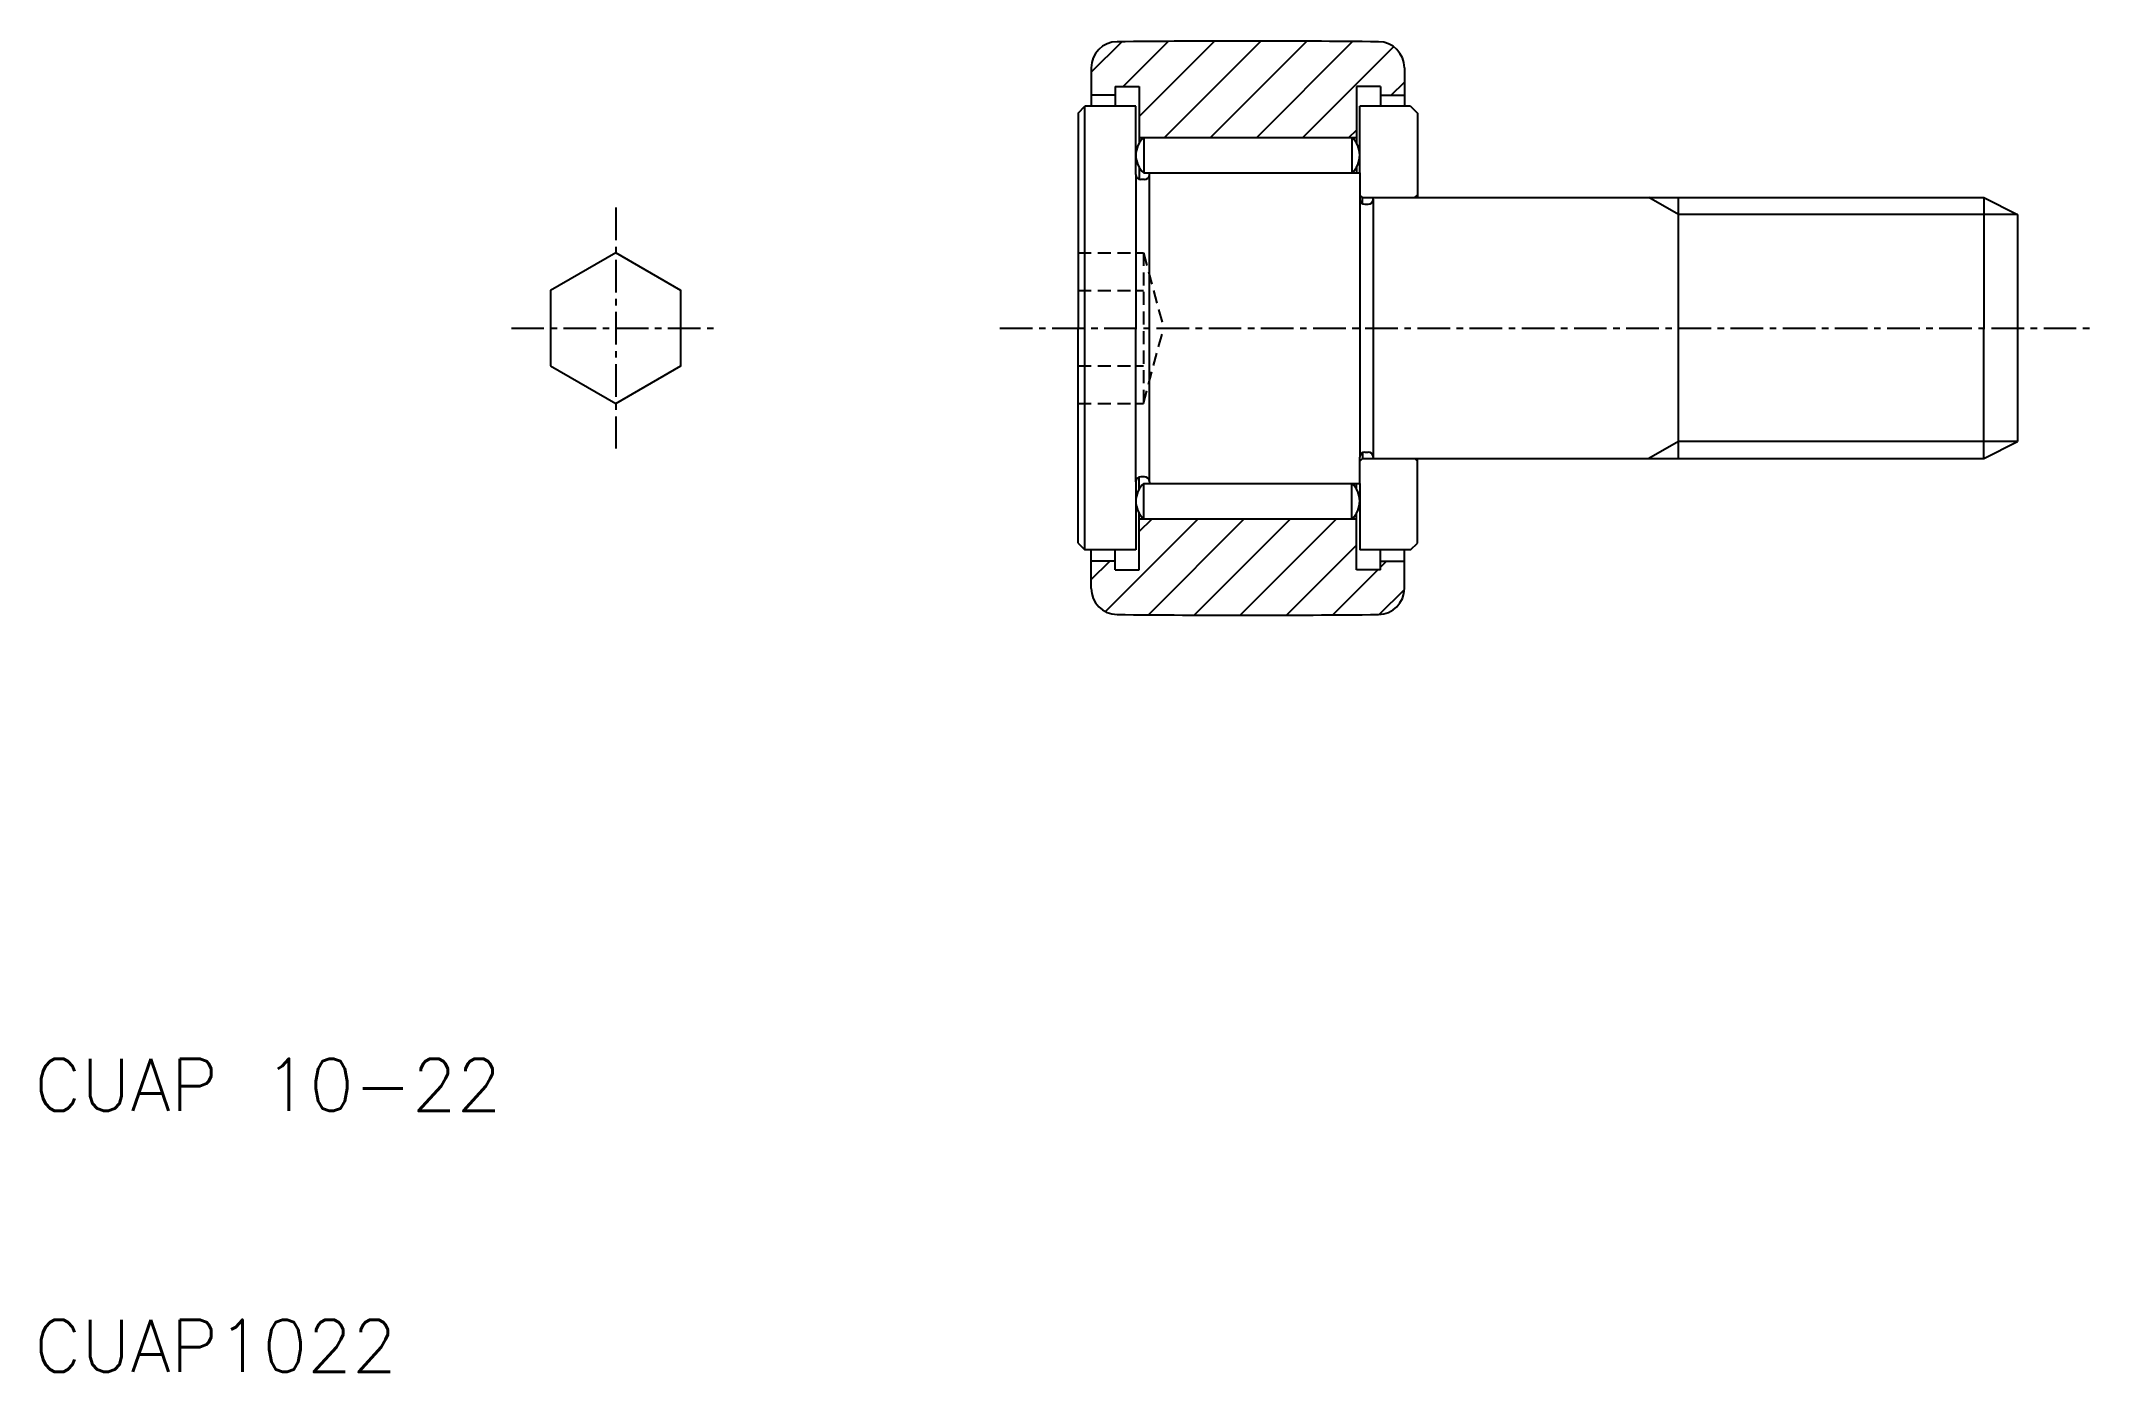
# Model space of a CAD drawing. Extents: x 10.3 to 89, y 10 to 61.
import ezdxf

# ---------------------------------------------------------------- set-up
doc = ezdxf.new("R2010")
doc.units = 0
doc.linetypes.add('CENTER', pattern=[2, 1.25, -0.25, 0.25, -0.25])
doc.linetypes.add('DASHED', pattern=[0.75, 0.5, -0.25])
doc.layers.get('0').update_dxf_attribs({"linetype": 'CONTINUOUS'})
doc.layers.add('CENTER', color=1, linetype='CENTER')
doc.styles.get("Standard").update_dxf_attribs({"font": 'txt.shx', "bigfont": 'bigfont.shx'})

# ---------------------------------------------------------------- blocks, each defined once
blk = doc.blocks.new('*X4')
at = {"color": 0, "linetype": 'CONTINUOUS'}
for p, q in [((50.5, -30.817), (51.67, -29.648)), ((51.726, -31.359), (53.452, -29.634)), ((52.34, -32.513), (55.227, -29.626)), ((53.306, -33.314), (56.996, -29.624)), ((55.074, -33.314), (58.759, -29.629)), ((56.842, -33.314), (60.516, -29.64)), ((58.61, -33.314), (62.085, -29.839)), ((61.992, -31.699), (62.5, -31.192)), ((51.386, -31.699), (51.42, -31.665)), ((60.377, -33.314), (60.66, -33.032))]:
    blk.add_line(p, q, dxfattribs=at)
blk = doc.blocks.new('*X5')
at = {"color": 0, "linetype": 'CONTINUOUS'}
for p, q in [((51.042, -51.488), (54.596, -47.934)), ((52.34, -48.423), (52.829, -47.934)), ((52.689, -51.61), (56.364, -47.934)), ((54.446, -51.62), (58.132, -47.934)), ((56.21, -51.624), (59.9, -47.934)), ((50.5, -50.263), (51.214, -49.549)), ((57.98, -51.622), (60.66, -48.942)), ((61.58, -49.789), (61.82, -49.549)), ((59.756, -51.614), (61.48, -49.889)), ((61.539, -51.598), (62.499, -50.638))]:
    blk.add_line(p, q, dxfattribs=at)

msp = doc.modelspace()

# ---------------------------------------------------------------- linework, layer by layer
at = {"color": 7, "linetype": 'CONTINUOUS'}
for p, q in [((50.5, 59.975), (50.5, 58.5)), ((62.5, 59.975), (62.5, 58.5)), ((51.42, 59.265), (52.34, 59.265)), ((51.42, 59.265), (51.42, 58.5)), ((52.34, 59.265), (52.34, 57.102)), ((61.58, 59.265), (60.66, 59.265)), ((60.66, 59.265), (60.66, 57.102)), ((61.58, 59.265), (61.58, 58.5)), ((50, 58.24), (50.26, 58.5)), ((50.26, 41.5), (50.26, 58.5)), ((52.21, 58.5), (50.26, 58.5)), ((51.42, 58.925), (50.5, 58.925)), ((52.21, 55.89), (52.21, 58.5)), ((62.74, 58.5), (60.79, 58.5)), ((60.79, 55.95), (60.79, 58.5)), ((61.58, 58.925), (62.5, 58.925)), ((62.74, 58.5), (63, 58.24)), ((50, 58.24), (50, 50)), ((63, 58.24), (63, 55)), ((52.34, 57.31), (60.66, 57.31)), ((52.34, 57.31), (52.51, 57.31)), ((52.51, 57.31), (52.51, 55.95)), ((60.49, 57.31), (60.49, 55.95)), ((60.49, 57.31), (60.66, 57.31)), ((52.34, 56.158), (52.34, 55.706)), ((52.51, 55.95), (60.49, 55.95)), ((52.73, 55.89), (52.73, 55.95)), ((60.49, 55.95), (60.79, 55.95)), ((60.66, 56.158), (60.66, 55.95)), ((60.79, 55.95), (60.79, 54.945)), ((52.21, 55.89), (52.21, 50)), ((52.535, 55.695), (52.405, 55.695)), ((52.73, 44.11), (52.73, 55.89)), ((60.89, 55), (60.79, 55.1)), ((60.79, 54.945), (60.79, 45.055)), ((60.89, 55), (61.31, 55)), ((60.89, 54.775), (60.89, 55)), ((60.985, 54.75), (61.115, 54.75)), ((61.31, 55), (84.7, 55)), ((61.31, 54.945), (61.31, 55)), ((61.31, 54.945), (61.31, 45.055)), ((62.9, 55), (63, 55.1)), ((73, 45), (73, 55)), ((84.7, 55), (84.7, 50)), ((84.7, 55), (86, 54.35)), ((86, 54.35), (86, 45.65)), ((50, 41.76), (50, 50)), ((52.21, 44.11), (52.21, 50)), ((84.7, 45), (84.7, 50)), ((60.79, 44.05), (60.79, 45.055)), ((60.89, 45), (60.79, 44.9)), ((60.89, 45.225), (60.89, 45)), ((60.89, 45), (61.31, 45)), ((60.985, 45.25), (61.115, 45.25)), ((61.31, 45.055), (61.31, 45)), ((61.31, 45), (84.7, 45)), ((62.9, 45), (63, 44.9)), ((63, 41.76), (63, 45)), ((84.7, 45), (86, 45.65)), ((52.21, 44.11), (52.21, 41.5)), ((52.34, 43.842), (52.34, 44.294)), ((52.535, 44.305), (52.405, 44.305)), ((52.73, 44.11), (52.73, 44.05)), ((52.51, 44.05), (60.49, 44.05)), ((52.51, 42.69), (52.51, 44.05)), ((60.49, 44.05), (60.79, 44.05)), ((60.49, 42.69), (60.49, 44.05)), ((60.66, 43.842), (60.66, 44.05)), ((60.79, 44.05), (60.79, 41.5)), ((52.34, 40.735), (52.34, 42.898)), ((52.34, 42.69), (60.66, 42.69)), ((52.34, 42.69), (52.51, 42.69)), ((60.49, 42.69), (60.66, 42.69)), ((60.66, 40.735), (60.66, 42.898)), ((50, 41.76), (50.26, 41.5)), ((62.74, 41.5), (63, 41.76)), ((52.21, 41.5), (50.26, 41.5)), ((50.5, 40.025), (50.5, 41.5)), ((51.42, 41.075), (50.5, 41.075)), ((51.42, 40.735), (51.42, 41.5)), ((62.74, 41.5), (60.79, 41.5)), ((61.58, 40.735), (61.58, 41.5)), ((61.58, 41.075), (62.5, 41.075)), ((62.5, 40.025), (62.5, 41.5)), ((51.42, 40.735), (52.34, 40.735)), ((61.58, 40.735), (60.66, 40.735))]:
    msp.add_line(p, q, dxfattribs=at)
at = {"color": 3, "linetype": 'CONTINUOUS'}
for p, q in [((73, 54.35), (71.874, 55)), ((86, 54.35), (73, 54.35)), ((73, 45.65), (71.874, 45)), ((86, 45.65), (73, 45.65))]:
    msp.add_line(p, q, dxfattribs=at)
at = {"color": 3, "linetype": 'DASHED'}
for p, q in [((50, 52.887), (52.5, 52.887)), ((52.5, 52.887), (52.5, 47.113)), ((52.5, 52.887), (53.274, 50)), ((50, 51.443), (52.5, 51.443)), ((52.5, 47.113), (53.274, 50)), ((50, 48.557), (52.5, 48.557)), ((50, 47.113), (52.5, 47.113))]:
    msp.add_line(p, q, dxfattribs=at)
at = {"color": 7, "linetype": 'CONTINUOUS'}
msp.add_lwpolyline([(29.778, 48.557), (32.278, 47.113), (34.778, 48.557), (34.778, 51.443), (32.278, 52.887), (29.778, 51.443)], close=True, dxfattribs=at)
for centre, radius, start, end in [((51.5, 59.975), 1, 90.57412, 180), ((56.5, -439), 500, 89.42588, 90.57412), ((61.5, 59.975), 1, 360, 89.42588), ((53.131, 56.63), 0.921, 132.38811, 227.61189), ((59.869, 56.63), 0.921, 312.38811, 47.61189), ((52.405, 55.89), 0.195, 180, 270), ((52.535, 55.89), 0.195, 270, 0), ((60.985, 54.945), 0.195, 180, 270), ((61.115, 54.945), 0.195, 270, 0), ((60.985, 45.055), 0.195, 90, 180), ((61.115, 45.055), 0.195, 0, 90), ((52.405, 44.11), 0.195, 90, 180), ((52.535, 44.11), 0.195, 0, 90), ((53.131, 43.37), 0.921, 132.38811, 227.61189), ((59.869, 43.37), 0.921, 312.38811, 47.61189), ((51.5, 40.025), 1, 180, 269.42588), ((61.5, 40.025), 1, 270.57412, 0), ((56.5, 539), 500, 269.42588, 270.57412)]:
    msp.add_arc(centre, radius, start, end, dxfattribs=at)
at = {"layer": 'CENTER', "color": 1, "linetype": 'CENTER'}
for p, q in [((32.278, 54.619), (32.278, 45.381)), ((28.278, 50), (36.278, 50)), ((47, 50), (89, 50))]:
    msp.add_line(p, q, dxfattribs=at)

# ---------------------------------------------------------------- block references
at = {"color": 3, "linetype": 'CONTINUOUS'}
for name in ['*X4', '*X5']:
    msp.add_blockref(name, (0, 90.624), dxfattribs=at)

# ---------------------------------------------------------------- texts
at = {"color": 7, "linetype": 'CONTINUOUS'}
for s, p in [('CUAP 10-22', (10, 20)), ('CUAP1022', (10, 10))]:
    msp.add_text(s, height=2, dxfattribs=at).set_placement(p)

doc.saveas('drawing.dxf')
